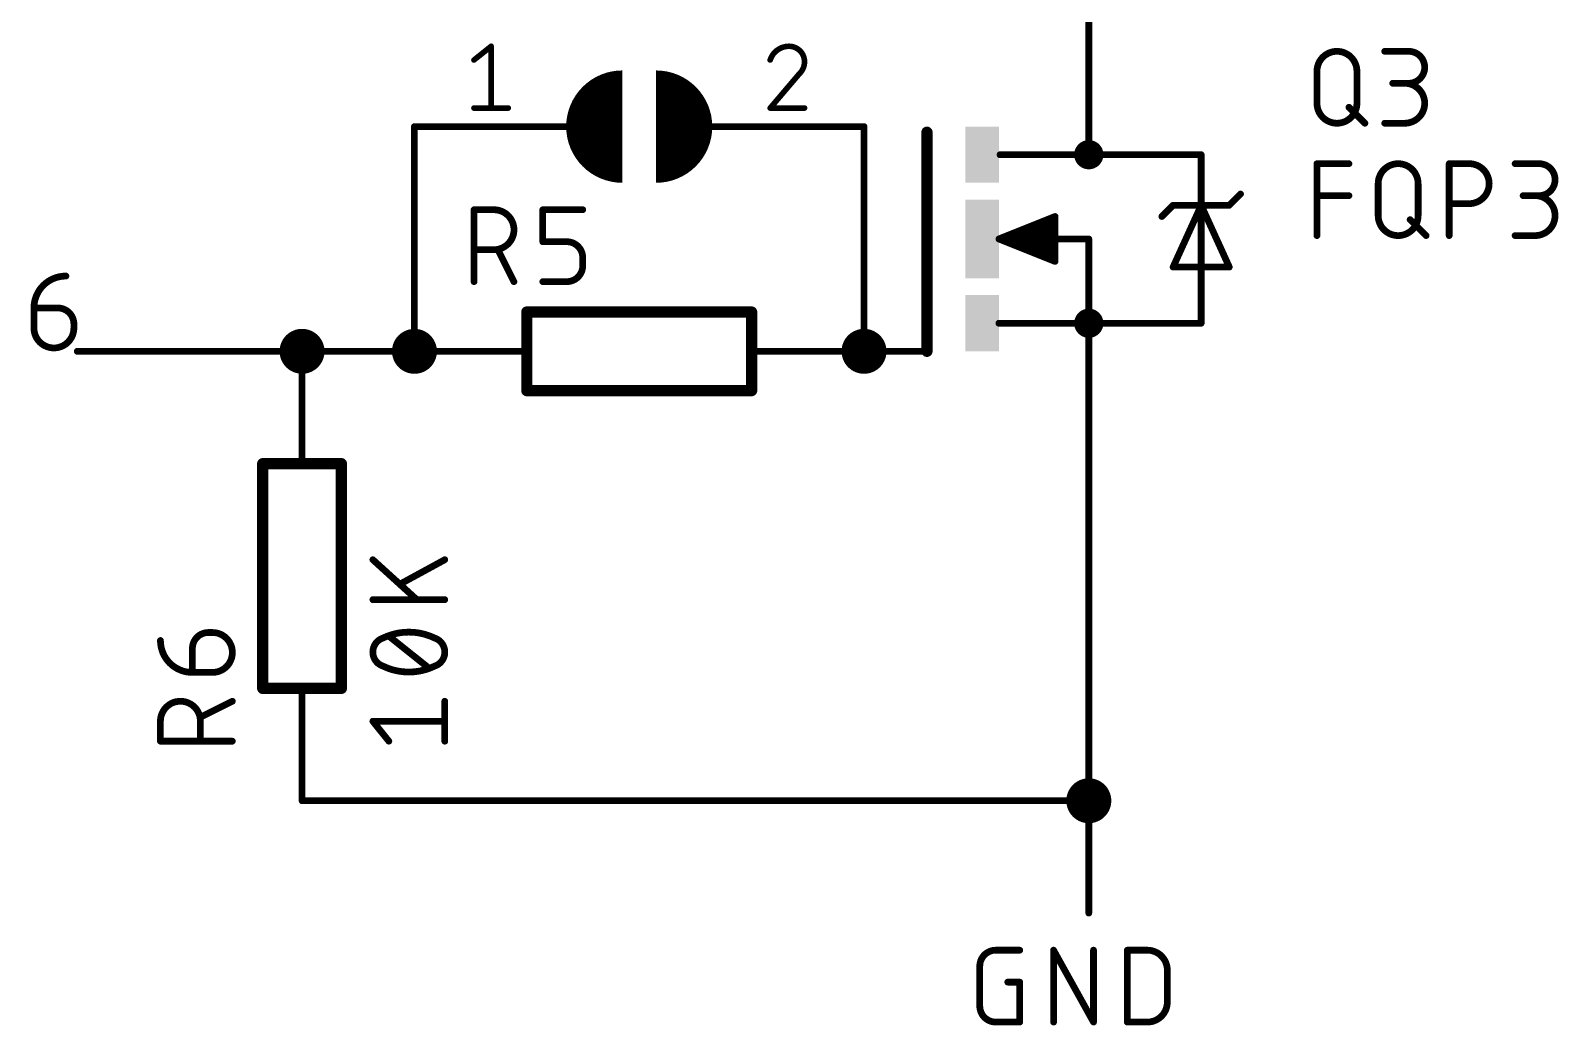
# Model space of a CAD drawing. Extents: x 13 to 226, y 41 to 152.
# Drawn here: x 171.66 to 206.19, y 104.14 to 126.63 of the extents above; entities that cross this region are included whole.
import ezdxf

# ---------------------------------------------------------------- set-up
doc = ezdxf.new("R2010")
doc.units = 0
for name, color, linetype in [('91', 122, 'CONTINUOUS'), ('94', 12, 'CONTINUOUS'), ('95', 251, 'CONTINUOUS'), ('96', 251, 'CONTINUOUS')]:
    doc.layers.add(name, color=color, linetype=linetype)

# ---------------------------------------------------------------- blocks, each defined once
blk = doc.blocks.new('RECT')
blk.add_solid([(-0.5, -0.5), (0.5, -0.5), (-0.5, 0.5), (0.5, 0.5)])

msp = doc.modelspace()

# ---------------------------------------------------------------- linework, layer by layer
at = {"layer": '91', "const_width": 0.1524}
for points in [[(180.34, 124.46), (180.34, 119.38)], [(190.5, 124.46), (190.5, 119.38)], [(177.8, 119.38), (172.72, 119.38)], [(180.34, 119.38), (177.8, 119.38)], [(195.58, 116.84), (195.58, 109.22)], [(195.58, 109.22), (177.8, 109.22)], [(195.58, 109.22), (195.58, 106.68)]]:
    msp.add_lwpolyline(points, dxfattribs=at)
at = {"layer": '91'}
for points, const_width in [([(180.3781, 124.46, 1), (180.3019, 124.46)], 0.0762), ([(190.5381, 124.46, 1), (190.4619, 124.46)], 0.0762), ([(177.8, 119.126, 1), (177.8, 119.634, 1), (177.8, 119.126)], 0.508), ([(180.34, 119.126, 1), (180.34, 119.634, 1), (180.34, 119.126)], 0.508), ([(190.5, 119.126, 1), (190.5, 119.634, 1), (190.5, 119.126)], 0.508), ([(172.72, 119.4181, 1), (172.72, 119.3419)], 0.0762), ([(177.8, 119.4181, 1), (177.8, 119.3419)], 0.0762), ([(177.8, 119.3419, 1), (177.8, 119.4181)], 0.0762), ([(180.3019, 119.38, 1), (180.3781, 119.38)], 0.0762), ([(180.34, 119.3419, 1), (180.34, 119.4181)], 0.0762), ([(190.4619, 119.38, 1), (190.5381, 119.38)], 0.0762), ([(195.6181, 116.84, 1), (195.5419, 116.84)], 0.0762), ([(195.58, 108.966, 1), (195.58, 109.474, 1), (195.58, 108.966)], 0.508), ([(177.8, 109.2581, 1), (177.8, 109.1819)], 0.0762), ([(195.6181, 109.22, 1), (195.5419, 109.22)], 0.0762), ([(195.5419, 109.22, 1), (195.6181, 109.22)], 0.0762), ([(195.58, 109.1819, 1), (195.58, 109.2581)], 0.0762), ([(195.5419, 106.68, 1), (195.6181, 106.68)], 0.0762)]:
    msp.add_lwpolyline(points, format="xyb", dxfattribs=dict(at, const_width=const_width))
at = {"layer": '94'}
for points, const_width in [([(195.58, 127), (195.58, 124.46)], 0.1524), ([(180.34, 124.46), (182.88, 124.46)], 0.1524), ([(182.88, 124.46), (183.769, 124.46)], 0.1524), ([(187.96, 124.46), (187.071, 124.46)], 0.1524), ([(190.5, 124.46), (187.96, 124.46)], 0.1524), ([(191.9224, 124.333), (191.9224, 119.38)], 0.254), ([(195.58, 124.46), (195.58, 123.825)], 0.1524), ([(195.58, 123.825), (193.5734, 123.825)], 0.1524), ([(195.58, 123.825), (198.12, 123.825)], 0.1524), ([(198.12, 123.825), (198.12, 122.682)], 0.1524), ([(198.755, 122.682), (199.009, 122.936)], 0.1524), ([(197.485, 122.682), (197.231, 122.428)], 0.1524), ([(198.12, 122.682), (197.485, 121.285)], 0.1524), ([(197.485, 122.682), (198.12, 122.682)], 0.1524), ([(198.12, 122.682), (198.12, 120.015)], 0.1524), ([(198.755, 121.285), (198.12, 122.682)], 0.1524), ([(198.12, 122.682), (198.755, 122.682)], 0.1524), ([(194.818, 122.428), (193.548, 121.92)], 0.1524), ([(194.691, 122.174), (193.802, 121.92)], 0.3048), ([(194.818, 121.412), (194.818, 122.428)], 0.1524), ([(193.548, 121.92), (194.818, 121.412)], 0.1524), ([(193.802, 121.92), (194.691, 121.666)], 0.3048), ([(194.691, 121.92), (194.437, 121.92)], 0.3048), ([(194.691, 121.666), (194.691, 121.92)], 0.3048), ([(194.691, 121.92), (195.58, 121.92)], 0.1524), ([(195.58, 121.92), (195.58, 120.015)], 0.1524), ([(197.485, 121.285), (198.755, 121.285)], 0.1524), ([(187.96, 120.269), (182.88, 120.269)], 0.254), ([(182.88, 118.491), (182.88, 120.269)], 0.254), ([(187.96, 118.491), (187.96, 120.269)], 0.254), ([(193.548, 120.015), (195.58, 120.015)], 0.1524), ([(198.12, 120.015), (195.58, 120.015)], 0.1524), ([(195.58, 120.015), (195.58, 119.38)], 0.1524), ([(177.8, 119.38), (177.8, 116.84)], 0.1524), ([(180.34, 119.38), (182.88, 119.38)], 0.1524), ([(190.5, 119.38), (187.96, 119.38)], 0.1524), ([(191.9224, 119.38), (190.5, 119.38)], 0.1524), ([(195.58, 116.84), (195.58, 119.38)], 0.1524), ([(182.88, 118.491), (187.96, 118.491)], 0.254), ([(176.911, 116.84), (176.911, 111.76)], 0.254), ([(178.689, 116.84), (176.911, 116.84)], 0.254), ([(178.689, 111.76), (178.689, 116.84)], 0.254), ([(178.689, 111.76), (176.911, 111.76)], 0.254), ([(177.8, 109.22), (177.8, 111.76)], 0.1524)]:
    msp.add_lwpolyline(points, dxfattribs=dict(at, const_width=const_width))
for points, const_width in [([(185.039, 125.095, 1), (185.039, 123.825)], 1.27), ([(185.801, 123.825, 1), (185.801, 125.095)], 1.27), ([(180.34, 124.4981, 1), (180.34, 124.4219)], 0.0762), ([(182.88, 124.4981, 1), (182.88, 124.4219)], 0.0762), ([(182.88, 124.4219, 1), (182.88, 124.4981)], 0.0762), ([(183.769, 124.4219, 1), (183.769, 124.4981)], 0.0762), ([(187.071, 124.4981, 1), (187.071, 124.4219)], 0.0762), ([(187.96, 124.4981, 1), (187.96, 124.4219)], 0.0762), ([(187.96, 124.4219, 1), (187.96, 124.4981)], 0.0762), ([(190.5, 124.4219, 1), (190.5, 124.4981)], 0.0762), ([(191.9859, 124.333, 1), (191.8589, 124.333)], 0.127), ([(195.6181, 124.46, 1), (195.5419, 124.46)], 0.0762), ([(195.5419, 124.46, 1), (195.6181, 124.46)], 0.0762), ([(195.58, 123.698, 1), (195.58, 123.952, 1), (195.58, 123.698)], 0.4064), ([(193.5734, 123.8631, 1), (193.5734, 123.7869)], 0.0762), ([(195.58, 123.8631, 1), (195.58, 123.7869)], 0.0762), ([(195.5419, 123.825, 1), (195.6181, 123.825)], 0.0762), ([(195.58, 123.7869, 1), (195.58, 123.8631)], 0.0762), ([(198.1581, 123.825, 1), (198.0819, 123.825)], 0.0762), ([(198.12, 123.7869, 1), (198.12, 123.8631)], 0.0762), ([(199.0359, 122.9091, 1), (198.9821, 122.9629)], 0.0762), ([(197.485, 122.7201, 1), (197.485, 122.6439)], 0.0762), ([(197.5119, 122.6551, 1), (197.4581, 122.7089)], 0.0762), ([(198.1581, 122.682, 1), (198.0819, 122.682)], 0.0762), ([(198.1547, 122.6978, 1), (198.0853, 122.6662)], 0.0762), ([(198.12, 122.7201, 1), (198.12, 122.6439)], 0.0762), ([(198.0819, 122.682, 1), (198.1581, 122.682)], 0.0762), ([(198.1547, 122.6662, 1), (198.0853, 122.6978)], 0.0762), ([(198.12, 122.6439, 1), (198.12, 122.7201)], 0.0762), ([(198.7281, 122.7089, 1), (198.7819, 122.6551)], 0.0762), ([(198.755, 122.6439, 1), (198.755, 122.7201)], 0.0762), ([(194.7119, 122.1007, 1), (194.6701, 122.2473)], 0.1524), ([(194.8561, 122.428, 1), (194.7799, 122.428)], 0.0762), ([(194.8321, 122.3926, 1), (194.8039, 122.4634)], 0.0762), ([(197.2041, 122.4549, 1), (197.2579, 122.4011)], 0.0762), ([(193.5621, 121.9554, 1), (193.5339, 121.8846)], 0.0762), ([(193.5339, 121.9554, 1), (193.5621, 121.8846)], 0.0762), ([(193.8229, 121.9933, 1), (193.7811, 121.8467)], 0.1524), ([(193.7811, 121.9933, 1), (193.8229, 121.8467)], 0.1524), ([(194.437, 121.9962, 1), (194.437, 121.8438)], 0.1524), ([(194.7672, 121.92, 1), (194.6148, 121.92)], 0.1524), ([(194.691, 121.8438, 1), (194.691, 121.9962)], 0.1524), ([(194.691, 121.9581, 1), (194.691, 121.8819)], 0.0762), ([(195.6181, 121.92, 1), (195.5419, 121.92)], 0.0762), ([(195.58, 121.8819, 1), (195.58, 121.9581)], 0.0762), ([(194.6148, 121.666, 1), (194.7672, 121.666)], 0.1524), ([(194.6701, 121.5927, 1), (194.7119, 121.7393)], 0.1524), ([(194.7799, 121.412, 1), (194.8561, 121.412)], 0.0762), ([(194.8039, 121.3766, 1), (194.8321, 121.4474)], 0.0762), ([(197.485, 121.3231, 1), (197.485, 121.2469)], 0.0762), ([(197.4503, 121.3008, 1), (197.5197, 121.2692)], 0.0762), ([(198.7203, 121.2692, 1), (198.7897, 121.3008)], 0.0762), ([(198.755, 121.2469, 1), (198.755, 121.3231)], 0.0762), ([(182.88, 120.3325, 1), (182.88, 120.2055)], 0.127), ([(182.9435, 120.269, 1), (182.8165, 120.269)], 0.127), ([(188.0235, 120.269, 1), (187.8965, 120.269)], 0.127), ([(187.96, 120.2055, 1), (187.96, 120.3325)], 0.127), ([(195.58, 119.888, 1), (195.58, 120.142, 1), (195.58, 119.888)], 0.4064), ([(193.548, 120.0531, 1), (193.548, 119.9769)], 0.0762), ([(195.58, 120.0531, 1), (195.58, 119.9769)], 0.0762), ([(195.6181, 120.015, 1), (195.5419, 120.015)], 0.0762), ([(195.5419, 120.015, 1), (195.6181, 120.015)], 0.0762), ([(195.58, 119.9769, 1), (195.58, 120.0531)], 0.0762), ([(198.0819, 120.015, 1), (198.1581, 120.015)], 0.0762), ([(198.12, 119.9769, 1), (198.12, 120.0531)], 0.0762), ([(177.8381, 119.38, 1), (177.7619, 119.38)], 0.0762), ([(180.34, 119.4181, 1), (180.34, 119.3419)], 0.0762), ([(182.88, 119.3419, 1), (182.88, 119.4181)], 0.0762), ([(187.96, 119.4181, 1), (187.96, 119.3419)], 0.0762), ([(190.5, 119.4181, 1), (190.5, 119.3419)], 0.0762), ([(190.5, 119.3419, 1), (190.5, 119.4181)], 0.0762), ([(191.8589, 119.38, 1), (191.9859, 119.38)], 0.127), ([(191.9224, 119.3419, 1), (191.9224, 119.4181)], 0.0762), ([(195.6181, 119.38, 1), (195.5419, 119.38)], 0.0762), ([(195.5419, 119.38, 1), (195.6181, 119.38)], 0.0762), ([(182.88, 118.5545, 1), (182.88, 118.4275)], 0.127), ([(182.8165, 118.491, 1), (182.9435, 118.491)], 0.127), ([(187.8965, 118.491, 1), (188.0235, 118.491)], 0.127), ([(187.96, 118.4275, 1), (187.96, 118.5545)], 0.127), ([(176.9745, 116.84, 1), (176.8475, 116.84)], 0.127), ([(176.911, 116.9035, 1), (176.911, 116.7765)], 0.127), ([(177.7619, 116.84, 1), (177.8381, 116.84)], 0.0762), ([(178.7525, 116.84, 1), (178.6255, 116.84)], 0.127), ([(178.689, 116.7765, 1), (178.689, 116.9035)], 0.127), ([(195.5419, 116.84, 1), (195.6181, 116.84)], 0.0762), ([(176.911, 111.8235, 1), (176.911, 111.6965)], 0.127), ([(178.689, 111.6965, 1), (178.689, 111.8235)], 0.127), ([(176.8475, 111.76, 1), (176.9745, 111.76)], 0.127), ([(177.8381, 111.76, 1), (177.7619, 111.76)], 0.0762), ([(178.6255, 111.76, 1), (178.7525, 111.76)], 0.127), ([(177.7619, 109.22, 1), (177.8381, 109.22)], 0.0762)]:
    msp.add_lwpolyline(points, format="xyb", dxfattribs=dict(at, const_width=const_width))
at = {"layer": '95'}
for points, const_width in [([(181.6848, 125.9657), (182.0728, 126.2761)], 0.127), ([(182.0728, 126.2761), (182.0728, 124.8791)], 0.127), ([(202.2678, 126.1618), (202.8097, 126.1618)], 0.1524), ([(189.0388, 125.6552), (188.3791, 124.8791)], 0.127), ([(200.7362, 124.9878), (200.7362, 125.7102)], 0.1524), ([(201.6393, 125.7102), (201.6393, 124.9878)], 0.1524), ([(202.8097, 125.4393), (202.4484, 125.4393)], 0.1524), ([(181.6848, 124.8791), (182.4609, 124.8791)], 0.127), ([(188.3791, 124.8791), (189.1552, 124.8791)], 0.127), ([(201.4587, 124.8974), (201.8199, 124.5362)], 0.1524), ([(202.2678, 124.5362), (202.7194, 124.5362)], 0.1524), ([(181.6862, 120.9548), (181.6862, 122.5804)], 0.1524), ([(181.6862, 122.5804), (182.1378, 122.5804)], 0.1524), ([(183.2402, 121.8579), (183.2402, 122.5804)], 0.1524), ([(183.2402, 122.5804), (184.1433, 122.5804)], 0.1524), ([(183.782, 121.8579), (183.2402, 121.8579)], 0.1524), ([(182.1378, 121.6773), (181.6862, 121.6773)], 0.1524), ([(182.5893, 120.9548), (182.2281, 121.6773)], 0.1524), ([(184.1433, 121.316), (184.1433, 121.4967)], 0.1524), ([(183.2402, 120.9548), (183.782, 120.9548)], 0.1524), ([(171.7407, 120.3593), (172.2826, 120.3593)], 0.1524), ([(171.7407, 119.9078), (171.7407, 120.3593)], 0.1524), ([(172.6438, 119.9981), (172.6438, 119.9078)], 0.1524), ([(175.6833, 113.0233), (175.7736, 113.0233)], 0.1524), ([(175.3221, 112.1202), (175.3221, 112.662)], 0.1524), ([(175.7736, 112.1202), (175.3221, 112.1202)], 0.1524), ([(176.2252, 111.4693), (175.5027, 111.1081)], 0.1524), ([(174.5996, 110.5662), (174.5996, 111.0178)], 0.1524), ([(175.5027, 111.0178), (175.5027, 110.5662)], 0.1524), ([(176.2252, 110.5662), (174.5996, 110.5662)], 0.1524), ([(193.4774, 105.8418), (194.0193, 105.8418)], 0.1524), ([(194.7835, 104.2162), (194.7835, 105.8418)], 0.1524), ([(194.7835, 105.8418), (195.6866, 104.2162)], 0.1524), ([(195.6866, 104.2162), (195.6866, 105.8418)], 0.1524), ([(196.4509, 104.2162), (196.4509, 105.8418)], 0.1524), ([(196.4509, 105.8418), (196.9024, 105.8418)], 0.1524), ([(193.1162, 104.5774), (193.1162, 105.4806)], 0.1524), ([(197.354, 105.3902), (197.354, 104.6678)], 0.1524), ([(193.7484, 105.1193), (194.0193, 105.1193)], 0.1524), ([(194.0193, 105.1193), (194.0193, 104.2162)], 0.1524), ([(194.0193, 104.2162), (193.4774, 104.2162)], 0.1524), ([(196.9024, 104.2162), (196.4509, 104.2162)], 0.1524)]:
    msp.add_lwpolyline(points, dxfattribs=dict(at, const_width=const_width))
for points, const_width in [([(182.1046, 126.2761, 1), (182.0411, 126.2761)], 0.0635), ([(182.0927, 126.2513, 1), (182.053, 126.3009)], 0.0635), ([(188.806, 126.2761, 0.3252), (188.3791, 125.9657)], 0.127), ([(188.806, 126.3079, 1), (188.806, 126.2443)], 0.0635), ([(189.1552, 125.9269, 0.4142), (188.806, 126.2761)], 0.127), ([(188.806, 126.2444, 1), (188.806, 126.3078)], 0.0635), ([(201.6393, 125.7102, 1), (200.7362, 125.7102)], 0.1524), ([(202.2678, 126.1999, 1), (202.2678, 126.1237)], 0.0762), ([(202.8097, 125.4393, 1), (202.8097, 126.1618)], 0.1524), ([(202.8097, 126.1999, 1), (202.8097, 126.1237)], 0.0762), ([(202.8097, 126.1237, 1), (202.8097, 126.1999)], 0.0762), ([(181.665, 125.9904, 1), (181.7046, 125.9409)], 0.0635), ([(188.3489, 125.9754, 1), (188.4093, 125.9559)], 0.0635), ([(189.0388, 125.6552, 0.2053), (189.1552, 125.9269)], 0.127), ([(189.0169, 125.6782, 1), (189.0607, 125.6322)], 0.0635), ([(189.063, 125.6346, 1), (189.0146, 125.6758)], 0.0635), ([(189.187, 125.9268, 1), (189.1235, 125.9269)], 0.0635), ([(189.1235, 125.9269, 1), (189.187, 125.9269)], 0.0635), ([(200.7743, 125.7102, 1), (200.6981, 125.7102)], 0.0762), ([(200.6981, 125.7102, 1), (200.7743, 125.7102)], 0.0762), ([(201.6774, 125.7102, 1), (201.6012, 125.7102)], 0.0762), ([(201.6012, 125.7102, 1), (201.6774, 125.7102)], 0.0762), ([(202.4484, 125.4774, 1), (202.4484, 125.4012)], 0.0762), ([(202.7194, 124.5362, 1), (202.7194, 125.4393)], 0.1524), ([(202.7194, 125.4774, 1), (202.7194, 125.4012)], 0.0762), ([(202.8097, 125.4774, 1), (202.8097, 125.4012)], 0.0762), ([(202.8097, 125.4012, 1), (202.8097, 125.4774)], 0.0762), ([(200.7362, 124.9878, 1), (201.6393, 124.9878)], 0.1524), ([(200.7743, 124.9878, 1), (200.6981, 124.9878)], 0.0762), ([(200.6981, 124.9878, 1), (200.7743, 124.9878)], 0.0762), ([(201.6774, 124.9878, 1), (201.6012, 124.9878)], 0.0762), ([(201.6012, 124.9878, 1), (201.6774, 124.9878)], 0.0762), ([(181.6848, 124.9109, 1), (181.6848, 124.8474)], 0.0635), ([(182.0411, 124.8791, 1), (182.1046, 124.8791)], 0.0635), ([(182.4609, 124.8474, 1), (182.4609, 124.9109)], 0.0635), ([(188.3791, 124.9109, 1), (188.3791, 124.8474)], 0.0635), ([(188.3549, 124.8997, 1), (188.4033, 124.8585)], 0.0635), ([(189.1552, 124.8474, 1), (189.1552, 124.9109)], 0.0635), ([(201.4856, 124.9244, 1), (201.4317, 124.8705)], 0.0762), ([(201.793, 124.5093, 1), (201.8469, 124.5631)], 0.0762), ([(202.2678, 124.5743, 1), (202.2678, 124.4981)], 0.0762), ([(202.7194, 124.5743, 1), (202.7194, 124.4981)], 0.0762), ([(202.7194, 124.4981, 1), (202.7194, 124.5743)], 0.0762), ([(181.7243, 122.5804, 1), (181.6481, 122.5804)], 0.0762), ([(181.6862, 122.6185, 1), (181.6862, 122.5423)], 0.0762), ([(182.1378, 121.6773, 1), (182.1378, 122.5804)], 0.1524), ([(182.1378, 122.6185, 1), (182.1378, 122.5423)], 0.0762), ([(182.1378, 122.5423, 1), (182.1378, 122.6185)], 0.0762), ([(183.2783, 122.5804, 1), (183.2021, 122.5804)], 0.0762), ([(183.2402, 122.6185, 1), (183.2402, 122.5423)], 0.0762), ([(184.1433, 122.5423, 1), (184.1433, 122.6185)], 0.0762), ([(183.2402, 121.896, 1), (183.2402, 121.8198)], 0.0762), ([(183.2021, 121.8579, 1), (183.2783, 121.8579)], 0.0762), ([(184.1433, 121.4967, 0.4142), (183.782, 121.8579)], 0.1524), ([(183.782, 121.896, 1), (183.782, 121.8198)], 0.0762), ([(183.782, 121.8198, 1), (183.782, 121.896)], 0.0762), ([(181.6862, 121.7154, 1), (181.6862, 121.6392)], 0.0762), ([(182.1378, 121.7154, 1), (182.1378, 121.6392)], 0.0762), ([(182.1378, 121.6392, 1), (182.1378, 121.7154)], 0.0762), ([(182.2621, 121.6943, 1), (182.194, 121.6602)], 0.0762), ([(184.1814, 121.4967, 1), (184.1052, 121.4967)], 0.0762), ([(183.782, 120.9548, 0.4142), (184.1433, 121.316)], 0.1524), ([(184.1052, 121.4967, 1), (184.1814, 121.4967)], 0.0762), ([(184.1814, 121.316, 1), (184.1052, 121.316)], 0.0762), ([(184.1052, 121.316, 1), (184.1814, 121.316)], 0.0762), ([(172.4632, 121.0818, 0.4142), (171.7407, 120.3593)], 0.1524), ([(172.4632, 121.0437, 1), (172.4632, 121.1199)], 0.0762), ([(181.6481, 120.9548, 1), (181.7243, 120.9548)], 0.0762), ([(182.5552, 120.9378, 1), (182.6234, 120.9718)], 0.0762), ([(183.2402, 120.9929, 1), (183.2402, 120.9167)], 0.0762), ([(183.782, 120.9929, 1), (183.782, 120.9167)], 0.0762), ([(183.782, 120.9167, 1), (183.782, 120.9929)], 0.0762), ([(171.7407, 120.3974, 1), (171.7407, 120.3212)], 0.0762), ([(171.7788, 120.3593, 1), (171.7026, 120.3593)], 0.0762), ([(171.7026, 120.3593, 1), (171.7788, 120.3593)], 0.0762), ([(172.6438, 119.9981, 0.4142), (172.2826, 120.3593)], 0.1524), ([(172.2826, 120.3974, 1), (172.2826, 120.3212)], 0.0762), ([(172.2826, 120.3212, 1), (172.2826, 120.3974)], 0.0762), ([(171.7407, 119.9078, 1), (172.6438, 119.9078)], 0.1524), ([(171.7788, 119.9078, 1), (171.7026, 119.9078)], 0.0762), ([(171.7026, 119.9078, 1), (171.7788, 119.9078)], 0.0762), ([(172.6819, 119.9981, 1), (172.6057, 119.9981)], 0.0762), ([(172.6057, 119.9981, 1), (172.6819, 119.9981)], 0.0762), ([(172.6819, 119.9078, 1), (172.6057, 119.9078)], 0.0762), ([(172.6057, 119.9078, 1), (172.6819, 119.9078)], 0.0762), ([(174.5996, 112.8427, 0.4142), (175.3221, 112.1202)], 0.1524), ([(174.6377, 112.8427, 1), (174.5615, 112.8427)], 0.0762), ([(175.6833, 113.0233, 0.4142), (175.3221, 112.662)], 0.1524), ([(175.6833, 113.0614, 1), (175.6833, 112.9852)], 0.0762), ([(175.6833, 112.9852, 1), (175.6833, 113.0614)], 0.0762), ([(175.7736, 112.1202, 1), (175.7736, 113.0233)], 0.1524), ([(175.7736, 113.0614, 1), (175.7736, 112.9852)], 0.0762), ([(175.7736, 112.9852, 1), (175.7736, 113.0614)], 0.0762), ([(175.3602, 112.662, 1), (175.284, 112.662)], 0.0762), ([(175.284, 112.662, 1), (175.3602, 112.662)], 0.0762), ([(175.3221, 112.1583, 1), (175.3221, 112.0821)], 0.0762), ([(175.284, 112.1202, 1), (175.3602, 112.1202)], 0.0762), ([(175.3221, 112.0821, 1), (175.3221, 112.1583)], 0.0762), ([(175.7736, 112.1583, 1), (175.7736, 112.0821)], 0.0762), ([(175.7736, 112.0821, 1), (175.7736, 112.1583)], 0.0762), ([(175.5027, 111.0178, 1), (174.5996, 111.0178)], 0.1524), ([(176.2422, 111.4352, 1), (176.2082, 111.5034)], 0.0762), ([(174.6377, 111.0178, 1), (174.5615, 111.0178)], 0.0762), ([(174.5615, 111.0178, 1), (174.6377, 111.0178)], 0.0762), ([(175.5408, 111.0178, 1), (175.4646, 111.0178)], 0.0762), ([(175.4646, 111.0178, 1), (175.5408, 111.0178)], 0.0762), ([(175.4857, 111.1421, 1), (175.5198, 111.074)], 0.0762), ([(174.5996, 110.6043, 1), (174.5996, 110.5281)], 0.0762), ([(174.5615, 110.5662, 1), (174.6377, 110.5662)], 0.0762), ([(175.4646, 110.5662, 1), (175.5408, 110.5662)], 0.0762), ([(176.2252, 110.5281, 1), (176.2252, 110.6043)], 0.0762), ([(193.4774, 105.8418, 0.4142), (193.1162, 105.4806)], 0.1524), ([(193.4774, 105.8799, 1), (193.4774, 105.8037)], 0.0762), ([(193.4774, 105.8037, 1), (193.4774, 105.8799)], 0.0762), ([(194.0193, 105.8037, 1), (194.0193, 105.8799)], 0.0762), ([(194.8216, 105.8418, 1), (194.7454, 105.8418)], 0.0762), ([(194.8168, 105.8603, 1), (194.7502, 105.8233)], 0.0762), ([(195.7247, 105.8418, 1), (195.6485, 105.8418)], 0.0762), ([(196.489, 105.8418, 1), (196.4128, 105.8418)], 0.0762), ([(196.4509, 105.8799, 1), (196.4509, 105.8037)], 0.0762), ([(197.354, 105.3902, 0.4142), (196.9024, 105.8418)], 0.1524), ([(196.9024, 105.8799, 1), (196.9024, 105.8037)], 0.0762), ([(196.9024, 105.8037, 1), (196.9024, 105.8799)], 0.0762), ([(193.1543, 105.4806, 1), (193.0781, 105.4806)], 0.0762), ([(193.0781, 105.4806, 1), (193.1543, 105.4806)], 0.0762), ([(197.3921, 105.3902, 1), (197.3159, 105.3902)], 0.0762), ([(197.3159, 105.3902, 1), (197.3921, 105.3902)], 0.0762), ([(193.7484, 105.1574, 1), (193.7484, 105.0812)], 0.0762), ([(194.0574, 105.1193, 1), (193.9812, 105.1193)], 0.0762), ([(194.0193, 105.0812, 1), (194.0193, 105.1574)], 0.0762), ([(193.1162, 104.5774, 0.4142), (193.4774, 104.2162)], 0.1524), ([(193.1543, 104.5774, 1), (193.0781, 104.5774)], 0.0762), ([(196.9024, 104.2162, 0.4142), (197.354, 104.6678)], 0.1524), ([(197.3921, 104.6678, 1), (197.3159, 104.6678)], 0.0762), ([(197.3159, 104.6678, 1), (197.3921, 104.6678)], 0.0762), ([(193.0781, 104.5774, 1), (193.1543, 104.5774)], 0.0762), ([(193.4774, 104.2543, 1), (193.4774, 104.1781)], 0.0762), ([(193.4774, 104.1781, 1), (193.4774, 104.2543)], 0.0762), ([(194.0193, 104.1781, 1), (194.0193, 104.2543)], 0.0762), ([(196.4509, 104.2543, 1), (196.4509, 104.1781)], 0.0762), ([(196.9024, 104.2543, 1), (196.9024, 104.1781)], 0.0762), ([(196.9024, 104.1781, 1), (196.9024, 104.2543)], 0.0762), ([(193.9812, 104.2162, 1), (194.0574, 104.2162)], 0.0762), ([(194.7454, 104.2162, 1), (194.8216, 104.2162)], 0.0762), ([(195.6485, 104.2162, 1), (195.7247, 104.2162)], 0.0762), ([(195.6533, 104.1977, 1), (195.7199, 104.2347)], 0.0762), ([(196.4128, 104.2162, 1), (196.489, 104.2162)], 0.0762)]:
    msp.add_lwpolyline(points, format="xyb", dxfattribs=dict(at, const_width=const_width))
at = {"layer": '96', "const_width": 0.1524}
for points in [[(200.7362, 121.9962), (200.7362, 123.6218)], [(200.7362, 123.6218), (201.4587, 123.6218)], [(203.7243, 121.9962), (203.7243, 123.6218)], [(203.7243, 123.6218), (204.1758, 123.6218)], [(205.2142, 123.6218), (205.756, 123.6218)], [(200.7362, 122.8993), (201.4587, 122.8993)], [(202.1195, 122.4478), (202.1195, 123.1702)], [(203.0226, 123.1702), (203.0226, 122.4478)], [(205.756, 122.8993), (205.3948, 122.8993)], [(204.1758, 122.7187), (203.7243, 122.7187)], [(202.8419, 122.3574), (203.2032, 121.9962)], [(205.2142, 121.9962), (205.6657, 121.9962)], [(179.4002, 114.6688), (180.3936, 113.7656)], [(181.0258, 114.6688), (180.0324, 114.1269)], [(181.0258, 113.7656), (179.4002, 113.7656)], [(180.6646, 112.2196), (179.7614, 112.9421)], [(181.0258, 110.5662), (181.0258, 111.4693)], [(179.7614, 110.5662), (179.4002, 111.0178)], [(179.4002, 111.0178), (181.0258, 111.0178)]]:
    msp.add_lwpolyline(points, dxfattribs=at)
at = {"layer": '96'}
for points, const_width in [([(200.7743, 123.6218, 1), (200.6981, 123.6218)], 0.0762), ([(200.7362, 123.6599, 1), (200.7362, 123.5837)], 0.0762), ([(201.4587, 123.5837, 1), (201.4587, 123.6599)], 0.0762), ([(203.0226, 123.1702, 1), (202.1195, 123.1702)], 0.1524), ([(203.7624, 123.6218, 1), (203.6862, 123.6218)], 0.0762), ([(203.7243, 123.6599, 1), (203.7243, 123.5837)], 0.0762), ([(204.1758, 122.7187, 1), (204.1758, 123.6218)], 0.1524), ([(204.1758, 123.6599, 1), (204.1758, 123.5837)], 0.0762), ([(204.1758, 123.5837, 1), (204.1758, 123.6599)], 0.0762), ([(205.2142, 123.6599, 1), (205.2142, 123.5837)], 0.0762), ([(205.756, 122.8993, 1), (205.756, 123.6218)], 0.1524), ([(205.756, 123.6599, 1), (205.756, 123.5837)], 0.0762), ([(205.756, 123.5837, 1), (205.756, 123.6599)], 0.0762), ([(200.7362, 122.9374, 1), (200.7362, 122.8612)], 0.0762), ([(201.4587, 122.8612, 1), (201.4587, 122.9374)], 0.0762), ([(202.1575, 123.1702, 1), (202.0814, 123.1702)], 0.0762), ([(202.0814, 123.1702, 1), (202.1575, 123.1702)], 0.0762), ([(203.0607, 123.1702, 1), (202.9845, 123.1702)], 0.0762), ([(202.9845, 123.1702, 1), (203.0607, 123.1702)], 0.0762), ([(205.3948, 122.9374, 1), (205.3948, 122.8612)], 0.0762), ([(205.6657, 121.9962, 1), (205.6657, 122.8993)], 0.1524), ([(205.6657, 122.9374, 1), (205.6657, 122.8612)], 0.0762), ([(205.756, 122.9374, 1), (205.756, 122.8612)], 0.0762), ([(205.756, 122.8612, 1), (205.756, 122.9374)], 0.0762), ([(203.7243, 122.7568, 1), (203.7243, 122.6806)], 0.0762), ([(204.1758, 122.7568, 1), (204.1758, 122.6806)], 0.0762), ([(204.1758, 122.6806, 1), (204.1758, 122.7568)], 0.0762), ([(202.1194, 122.4478, 1), (203.0226, 122.4478)], 0.1524), ([(202.1575, 122.4478, 1), (202.0813, 122.4478)], 0.0762), ([(202.0814, 122.4478, 1), (202.1575, 122.4478)], 0.0762), ([(202.8689, 122.3844, 1), (202.815, 122.3305)], 0.0762), ([(203.0607, 122.4478, 1), (202.9845, 122.4478)], 0.0762), ([(202.9845, 122.4478, 1), (203.0607, 122.4478)], 0.0762), ([(200.6981, 121.9962, 1), (200.7743, 121.9962)], 0.0762), ([(203.1762, 121.9693, 1), (203.2301, 122.0231)], 0.0762), ([(203.6862, 121.9962, 1), (203.7624, 121.9962)], 0.0762), ([(205.2142, 122.0343, 1), (205.2142, 121.9581)], 0.0762), ([(205.6657, 122.0343, 1), (205.6657, 121.9581)], 0.0762), ([(205.6657, 121.9581, 1), (205.6657, 122.0343)], 0.0762), ([(179.4258, 114.6969, 1), (179.3746, 114.6406)], 0.0762), ([(181.044, 114.6353, 1), (181.0076, 114.7022)], 0.0762), ([(180.0141, 114.1603, 1), (180.0506, 114.0934)], 0.0762), ([(179.4002, 113.8037, 1), (179.4002, 113.7275)], 0.0762), ([(180.368, 113.7375, 1), (180.4193, 113.7938)], 0.0762), ([(181.0258, 113.7275, 1), (181.0258, 113.8037)], 0.0762), ([(179.626, 112.897, 0.3205), (179.4002, 112.5809)], 0.1524), ([(180.213, 113.0324, 0.1139), (179.626, 112.897)], 0.1524), ([(179.6093, 112.9312, 1), (179.6427, 112.8627)], 0.0762), ([(179.6383, 112.8609, 1), (179.6136, 112.933)], 0.0762), ([(179.7852, 112.9719, 1), (179.7376, 112.9124)], 0.0762), ([(180.8, 112.897, 0.1139), (180.213, 113.0324)], 0.1524), ([(180.213, 113.0705, 1), (180.213, 112.9943)], 0.0762), ([(180.213, 112.9943, 1), (180.213, 113.0705)], 0.0762), ([(181.0258, 112.5809, 0.3205), (180.8, 112.897)], 0.1524), ([(180.8124, 112.933, 1), (180.7877, 112.8609)], 0.0762), ([(180.7833, 112.8627, 1), (180.8167, 112.9312)], 0.0762), ([(179.4002, 112.5809, 0.3205), (179.626, 112.2648)], 0.1524), ([(179.4383, 112.5809, 1), (179.3621, 112.5809)], 0.0762), ([(179.3621, 112.5809, 1), (179.4383, 112.5809)], 0.0762), ([(180.8, 112.2648, 0.3205), (181.0258, 112.5809)], 0.1524), ([(181.0639, 112.5809, 1), (180.9877, 112.5809)], 0.0762), ([(180.9877, 112.5809, 1), (181.0639, 112.5809)], 0.0762), ([(179.626, 112.2648, 0.1139), (180.213, 112.1293)], 0.1524), ([(179.6427, 112.299, 1), (179.6093, 112.2305)], 0.0762), ([(179.6136, 112.2287, 1), (179.6383, 112.3008)], 0.0762), ([(180.213, 112.1293, 0.1139), (180.8, 112.2648)], 0.1524), ([(180.6408, 112.1899, 1), (180.6884, 112.2494)], 0.0762), ([(180.7877, 112.3008, 1), (180.8124, 112.2287)], 0.0762), ([(180.8167, 112.2305, 1), (180.7833, 112.299)], 0.0762), ([(180.213, 112.1674, 1), (180.213, 112.0912)], 0.0762), ([(180.213, 112.0912, 1), (180.213, 112.1674)], 0.0762), ([(181.0639, 111.4693, 1), (180.9877, 111.4693)], 0.0762), ([(179.43, 111.0416, 1), (179.3704, 110.994)], 0.0762), ([(179.4002, 111.0559, 1), (179.4002, 110.9797)], 0.0762), ([(181.0258, 110.9797, 1), (181.0258, 111.0559)], 0.0762), ([(179.7317, 110.5424, 1), (179.7912, 110.59)], 0.0762), ([(180.9877, 110.5662, 1), (181.0639, 110.5662)], 0.0762)]:
    msp.add_lwpolyline(points, format="xyb", dxfattribs=dict(at, const_width=const_width))

# ---------------------------------------------------------------- block references
at = {"layer": '94', "xscale": 0.762}
for p, yscale in [((193.167, 123.825), 1.27), ((193.167, 121.92), 1.778), ((193.167, 120.015), 1.27)]:
    msp.add_blockref('RECT', p, dxfattribs=dict(at, yscale=yscale))

doc.saveas('drawing.dxf')
